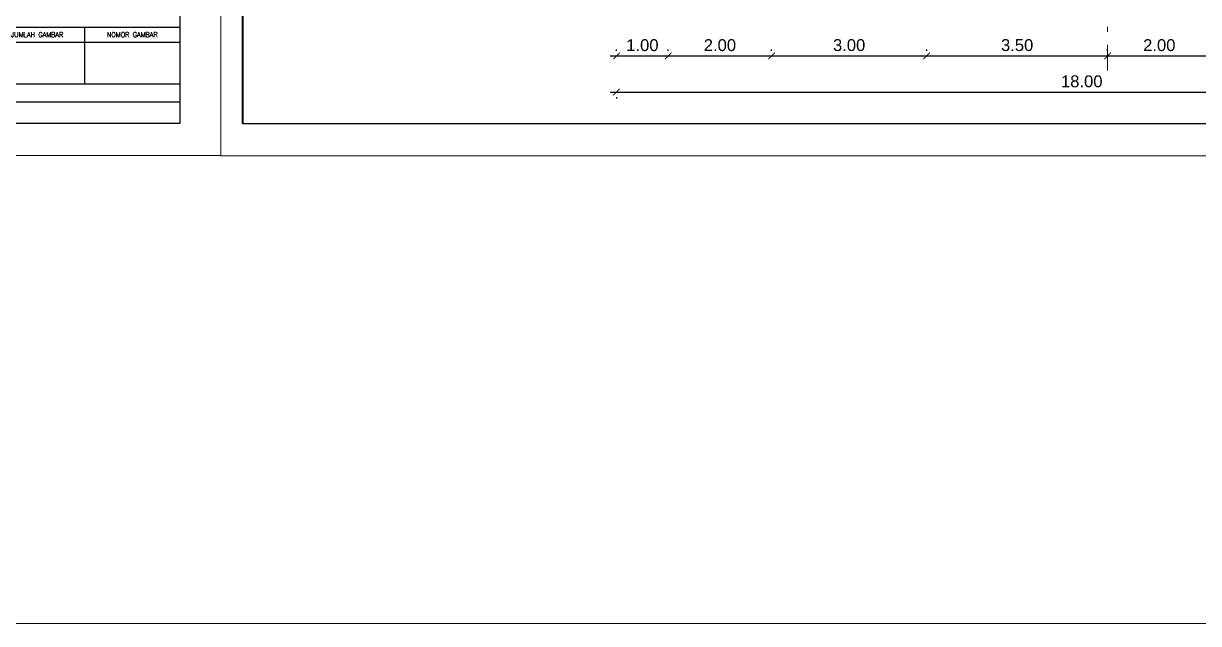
# Model space of a CAD drawing. Header units: millimetres. Extents: x -667 to -468, y -723 to -475.
# Drawn here: x -595.43 to -572.7, y -723.18 to -711.57 of the extents above; entities that cross this region are included whole.
import ezdxf
from ezdxf.enums import TextEntityAlignment as Align

# ---------------------------------------------------------------- set-up
doc = ezdxf.new("R2010")
doc.units = ezdxf.units.MM
doc.linetypes.add('CENTER', pattern=[2, 1.25, -0.25, 0.25, -0.25])
doc.linetypes.add('DASHDOT', pattern=[1, 0.5, -0.25, 0, -0.25])
doc.layers.get('0').update_dxf_attribs({"lineweight": 9})
doc.layers.get('Defpoints').update_dxf_attribs({"lineweight": 0})
doc.layers.add('GRID', color=250, linetype='CENTER', lineweight=0)
doc.layers.add('NOTASI', color=250, linetype='Continuous', lineweight=5)
doc.layers.add('KOP', color=1, linetype='Continuous')
doc.styles.add('ROMANS', font='romans.shx')
doc.styles.get("Standard").update_dxf_attribs({"font": 'arial.ttf'})
doc.dimstyles.new('Copy of 1-100', dxfattribs={"dimtxt": 0.23, "dimasz": 0.125, "dimexe": 0.125, "dimexo": 0.1, "dimgap": 0.09, "dimtad": 1, "dimtoh": 1, "dimzin": 0, "dimdsep": 46, "dimtxsty": 'Standard', "dimblk": 'ARCHTICK', "dimcen": 0.09, "dimdle": 0.125, "dimclrt": 2, "dimadec": 0, "dimazin": 0, "dimtfac": 1, "dimtofl": 0, "dimtmove": 0, "dimatfit": 3, "dimldrblk": 'ARCHTICK', "dimfxl": 1, "dimtolj": 1, "dimtzin": 0, "dimarcsym": 0})

# ---------------------------------------------------------------- blocks, each defined once
blk = doc.blocks.new('EW2433')
at = {"layer": 'Defpoints'}
for p, q in [((482.796, -195.749), (482.796, -209.927)), ((502.962, -209.927), (502.962, -195.749)), ((482.796, -209.927), (502.962, -209.927))]:
    blk.add_line(p, q, dxfattribs=at)
at = {"layer": 'KOP', "color": 11, "ltscale": 0.1}
for p, q in [((483.021, -209.596), (483.021, -195.95)), ((483.024, -195.952), (483.024, -209.593)), ((500.447, -209.596), (483.021, -209.596)), ((483.024, -209.593), (500.444, -209.593))]:
    blk.add_line(p, q, dxfattribs=at)
at = {"layer": 'KOP', "linetype": 'Continuous'}
for p, q in [((502.538, -195.95), (502.538, -209.596)), ((500.579, -208.602), (502.538, -208.602)), ((502.538, -208.602), (502.538, -209.191)), ((502.538, -209.191), (500.579, -209.191)), ((500.579, -209.374), (502.538, -209.374)), ((502.538, -209.374), (502.538, -209.596)), ((502.538, -209.596), (500.579, -209.596)), ((502.538, -209.596), (500.579, -209.596))]:
    blk.add_line(p, q, dxfattribs=at)
at = {"layer": 'KOP', "color": 3, "ltscale": 0.1}
for p, q in [((501.558, -209.191), (501.558, -208.602)), ((502.538, -208.761), (500.579, -208.761))]:
    blk.add_line(p, q, dxfattribs=at)
at = {"layer": 'KOP', "color": 1, "linetype": 'Continuous', "style": 'ROMANS', "width": 1}
for s, p in [('JUMLAH GAMBAR', (501.067, -208.68)), ('NOMOR GAMBAR', (502.049, -208.68))]:
    blk.add_text(s, height=0.04899, dxfattribs=at).set_placement(p, align=Align.MIDDLE)
blk = doc.blocks.new('_ArchTick')
at = {"color": 0, "linetype": 'ByBlock', "const_width": 0.15}
blk.add_lwpolyline([(-0.5, -0.5), (0.5, 0.5)], dxfattribs=at)
blk = doc.blocks.new('*D1133')
at = {"layer": 'Defpoints', "color": 0}
for p in [(-583.956, -712.201), (-582.956, -712.201), (-582.956, -712.201)]:
    blk.add_point(p, dxfattribs=at)
at = {"layer": 'NOTASI', "color": 0, "lineweight": -2}
for p, q in [((-583.956, -712.101), (-583.956, -712.076)), ((-582.956, -712.101), (-582.956, -712.076)), ((-584.081, -712.201), (-582.831, -712.201))]:
    blk.add_line(p, q, dxfattribs=at)
at = {"layer": 'NOTASI', "color": 0, "lineweight": -2, "xscale": 0.125, "yscale": 0.125, "zscale": 0.125, "rotation": 180}
blk.add_blockref('_ArchTick', (-583.956, -712.201), dxfattribs=at)
at = {"layer": 'NOTASI', "color": 0, "lineweight": -2, "xscale": 0.125, "yscale": 0.125, "zscale": 0.125}
blk.add_blockref('_ArchTick', (-582.956, -712.201), dxfattribs=at)
at = {"layer": 'NOTASI', "color": 2, "insert": (-583.456, -711.994), "char_height": 0.23, "attachment_point": 5}
blk.add_mtext('\\A1;1.00', dxfattribs=at)
blk = doc.blocks.new('*D1134')
at = {"layer": 'Defpoints', "color": 0}
for p in [(-583.956, -712.901), (-565.956, -712.901), (-565.956, -712.901)]:
    blk.add_point(p, dxfattribs=at)
at = {"layer": 'NOTASI', "color": 0, "lineweight": -2}
for p, q in [((-565.956, -712.801), (-565.956, -712.776)), ((-584.081, -712.901), (-565.831, -712.901)), ((-583.956, -713.001), (-583.956, -713.026))]:
    blk.add_line(p, q, dxfattribs=at)
at = {"layer": 'NOTASI', "color": 0, "lineweight": -2, "xscale": 0.125, "yscale": 0.125, "zscale": 0.125, "rotation": 180}
blk.add_blockref('_ArchTick', (-583.956, -712.901), dxfattribs=at)
at = {"layer": 'NOTASI', "color": 0, "lineweight": -2, "xscale": 0.125, "yscale": 0.125, "zscale": 0.125}
blk.add_blockref('_ArchTick', (-565.956, -712.901), dxfattribs=at)
at = {"layer": 'NOTASI', "color": 2, "insert": (-574.956, -712.694), "char_height": 0.23, "attachment_point": 5}
blk.add_mtext('\\A1;18.00', dxfattribs=at)
blk = doc.blocks.new('*D1135')
at = {"layer": 'Defpoints', "color": 0}
for p in [(-582.956, -712.201), (-580.956, -712.201), (-580.956, -712.201)]:
    blk.add_point(p, dxfattribs=at)
at = {"layer": 'NOTASI', "color": 0, "lineweight": -2}
for p, q in [((-582.956, -712.101), (-582.956, -712.076)), ((-580.956, -712.101), (-580.956, -712.076)), ((-583.081, -712.201), (-580.831, -712.201))]:
    blk.add_line(p, q, dxfattribs=at)
at = {"layer": 'NOTASI', "color": 0, "lineweight": -2, "xscale": 0.125, "yscale": 0.125, "zscale": 0.125, "rotation": 180}
blk.add_blockref('_ArchTick', (-582.956, -712.201), dxfattribs=at)
at = {"layer": 'NOTASI', "color": 0, "lineweight": -2, "xscale": 0.125, "yscale": 0.125, "zscale": 0.125}
blk.add_blockref('_ArchTick', (-580.956, -712.201), dxfattribs=at)
at = {"layer": 'NOTASI', "color": 2, "insert": (-581.956, -711.994), "char_height": 0.23, "attachment_point": 5}
blk.add_mtext('\\A1;2.00', dxfattribs=at)
blk = doc.blocks.new('*D1136')
at = {"layer": 'Defpoints', "color": 0}
for p in [(-580.956, -712.201), (-577.956, -712.201), (-577.956, -712.201)]:
    blk.add_point(p, dxfattribs=at)
at = {"layer": 'NOTASI', "color": 0, "lineweight": -2}
for p, q in [((-580.956, -712.101), (-580.956, -712.076)), ((-577.956, -712.101), (-577.956, -712.076)), ((-581.081, -712.201), (-577.831, -712.201))]:
    blk.add_line(p, q, dxfattribs=at)
at = {"layer": 'NOTASI', "color": 0, "lineweight": -2, "xscale": 0.125, "yscale": 0.125, "zscale": 0.125, "rotation": 180}
blk.add_blockref('_ArchTick', (-580.956, -712.201), dxfattribs=at)
at = {"layer": 'NOTASI', "color": 0, "lineweight": -2, "xscale": 0.125, "yscale": 0.125, "zscale": 0.125}
blk.add_blockref('_ArchTick', (-577.956, -712.201), dxfattribs=at)
at = {"layer": 'NOTASI', "color": 2, "insert": (-579.456, -711.993), "char_height": 0.23, "attachment_point": 5}
blk.add_mtext('\\A1;3.00', dxfattribs=at)
blk = doc.blocks.new('*D1137')
at = {"layer": 'Defpoints', "color": 0}
for p in [(-577.956, -712.201), (-574.456, -712.201), (-574.456, -712.201)]:
    blk.add_point(p, dxfattribs=at)
at = {"layer": 'NOTASI', "color": 0, "lineweight": -2}
for p, q in [((-577.956, -712.101), (-577.956, -712.076)), ((-574.456, -712.101), (-574.456, -712.076)), ((-578.081, -712.201), (-574.331, -712.201))]:
    blk.add_line(p, q, dxfattribs=at)
at = {"layer": 'NOTASI', "color": 0, "lineweight": -2, "xscale": 0.125, "yscale": 0.125, "zscale": 0.125, "rotation": 180}
blk.add_blockref('_ArchTick', (-577.956, -712.201), dxfattribs=at)
at = {"layer": 'NOTASI', "color": 0, "lineweight": -2, "xscale": 0.125, "yscale": 0.125, "zscale": 0.125}
blk.add_blockref('_ArchTick', (-574.456, -712.201), dxfattribs=at)
at = {"layer": 'NOTASI', "color": 2, "insert": (-576.206, -711.993), "char_height": 0.23, "attachment_point": 5}
blk.add_mtext('\\A1;3.50', dxfattribs=at)
blk = doc.blocks.new('*D1138')
at = {"layer": 'Defpoints', "color": 0}
for p in [(-574.456, -712.201), (-572.456, -712.201), (-572.456, -712.201)]:
    blk.add_point(p, dxfattribs=at)
at = {"layer": 'NOTASI', "color": 0, "lineweight": -2}
for p, q in [((-574.456, -712.101), (-574.456, -712.076)), ((-572.456, -712.101), (-572.456, -712.076)), ((-574.581, -712.201), (-572.331, -712.201))]:
    blk.add_line(p, q, dxfattribs=at)
at = {"layer": 'NOTASI', "color": 0, "lineweight": -2, "xscale": 0.125, "yscale": 0.125, "zscale": 0.125, "rotation": 180}
blk.add_blockref('_ArchTick', (-574.456, -712.201), dxfattribs=at)
at = {"layer": 'NOTASI', "color": 0, "lineweight": -2, "xscale": 0.125, "yscale": 0.125, "zscale": 0.125}
blk.add_blockref('_ArchTick', (-572.456, -712.201), dxfattribs=at)
at = {"layer": 'NOTASI', "color": 2, "insert": (-573.456, -711.994), "char_height": 0.23, "attachment_point": 5}
blk.add_mtext('\\A1;2.00', dxfattribs=at)

msp = doc.modelspace()

# ---------------------------------------------------------------- linework, layer by layer
at = {"color": 1, "linetype": 'ByBlock', "true_color": 0xff1a1a}
msp.add_lwpolyline([(-637.448, -654.855), (-468.305, -654.855), (-468.305, -723.184), (-637.448, -723.184)], close=True, dxfattribs=at)
at = {"layer": 'GRID', "linetype": 'DASHDOT', "lineweight": 0}
msp.add_line((-574.456, -705.386), (-574.456, -712.73), dxfattribs=at)

# ---------------------------------------------------------------- block references
at = {"xscale": 1.875, "yscale": 1.875, "zscale": 1.875}
for p in [(-1534.666, -320.515), (-1496.856, -320.52)]:
    msp.add_blockref('EW2433', p, dxfattribs=at)

# ---------------------------------------------------------------- dimensions: what is measured, and where the dimension line sits
at = {"layer": 'NOTASI'}
for base, p1, p2, picture, middle in [((-582.956, -712.201), (-583.956, -712.201), (-582.956, -712.201), '*D1133', (-583.456, -711.994)), ((-580.956, -712.201), (-582.956, -712.201), (-580.956, -712.201), '*D1135', (-581.956, -711.994)), ((-577.956, -712.201), (-580.956, -712.201), (-577.956, -712.201), '*D1136', (-579.456, -711.993)), ((-574.456, -712.201), (-577.956, -712.201), (-574.456, -712.201), '*D1137', (-576.206, -711.993)), ((-572.456, -712.201), (-574.456, -712.201), (-572.456, -712.201), '*D1138', (-573.456, -711.994)), ((-565.956, -712.901), (-583.956, -712.901), (-565.956, -712.901), '*D1134', (-574.956, -712.694))]:
    dim = msp.add_linear_dim(base=base, p1=p1, p2=p2, dimstyle='Copy of 1-100', dxfattribs=at)
    dim.commit()
    dim.dimension.update_dxf_attribs({"geometry": picture, "text_midpoint": middle})

doc.saveas('drawing.dxf')
